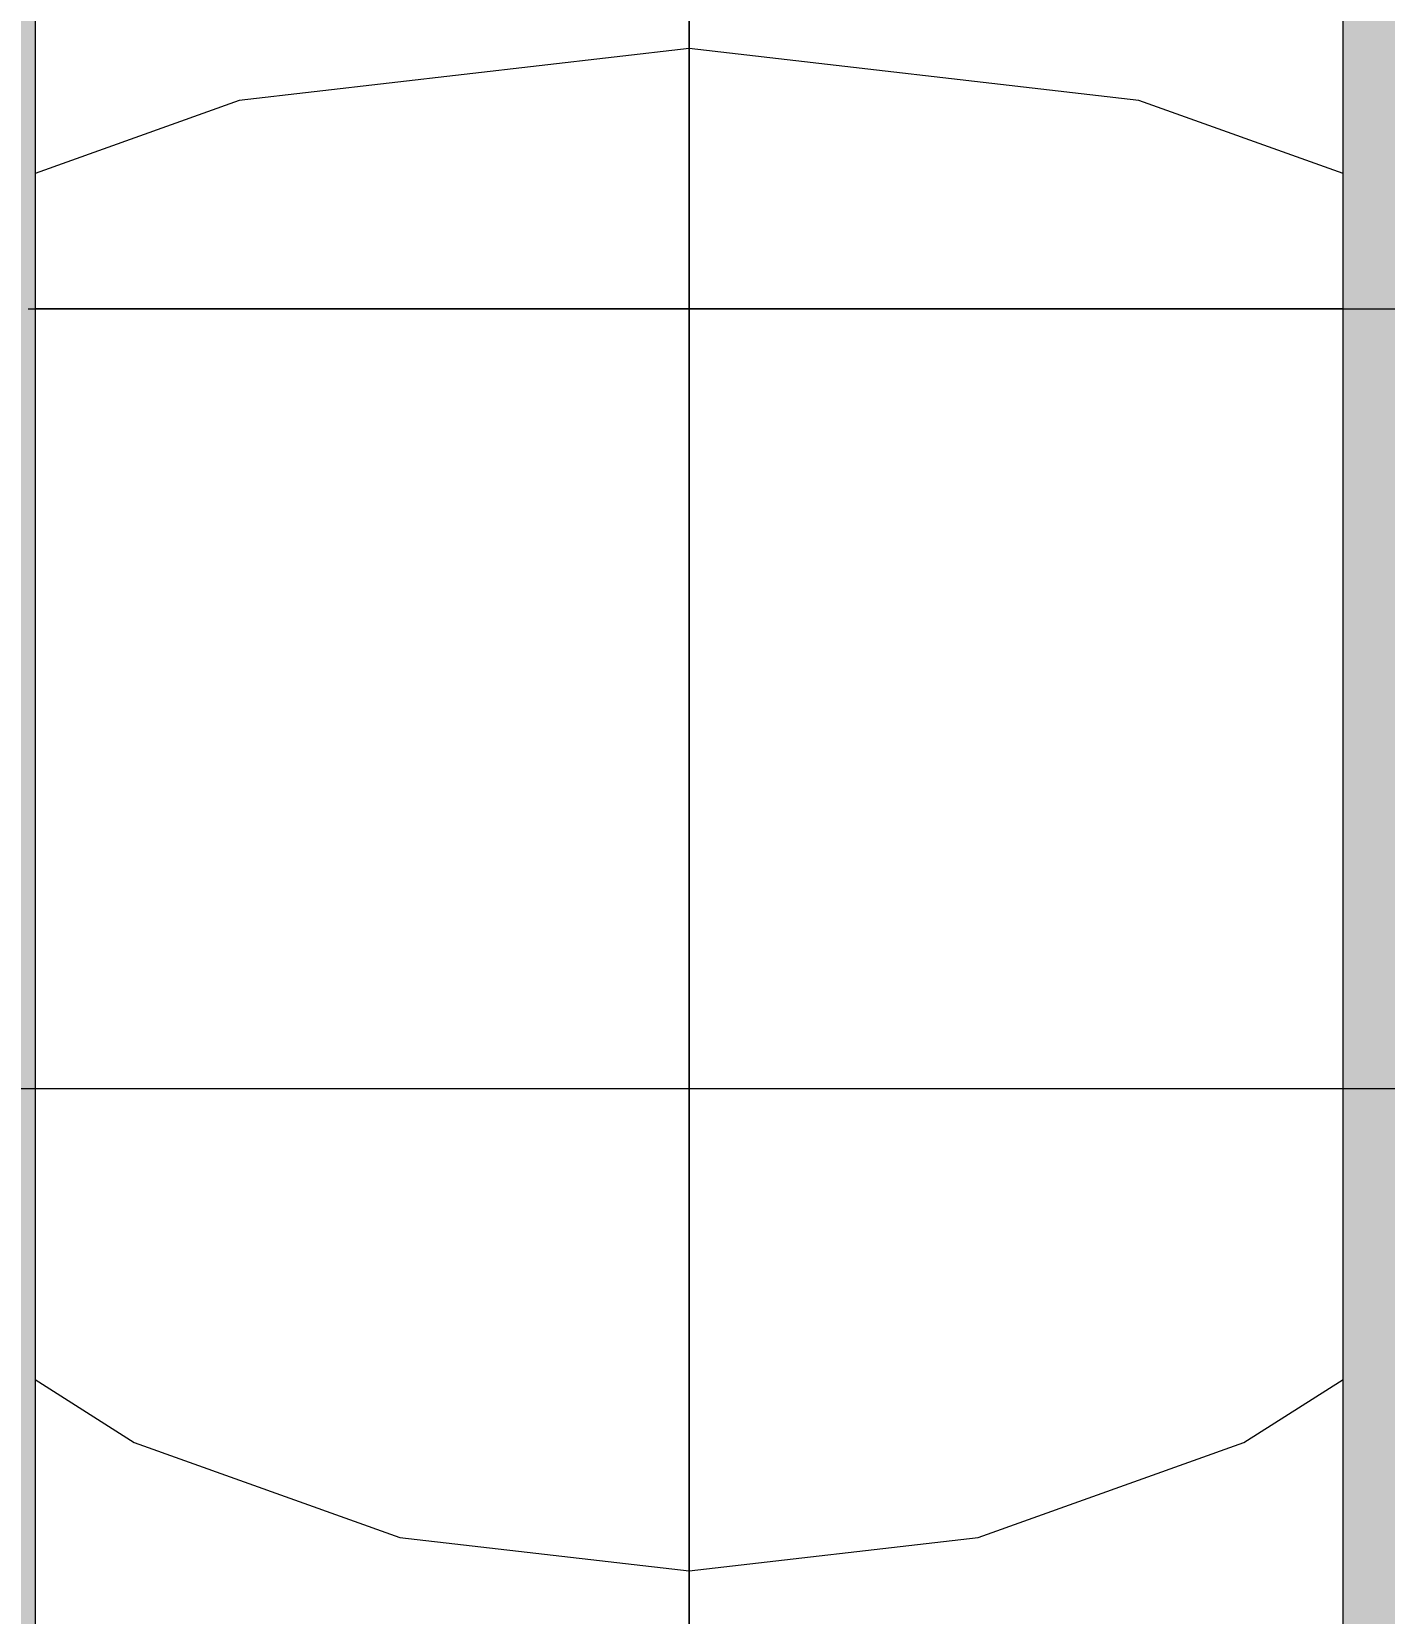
# Model space of a CAD drawing. Header units: inches. Extents: x -4266 to -1814, y 9706 to 12441.
# Drawn here: x -3373.56 to -3361.15, y 10875.17 to 10889.68 of the extents above; entities that cross this region are included whole.
import ezdxf

# ---------------------------------------------------------------- set-up
doc = ezdxf.new("R2010")
doc.units = ezdxf.units.IN
doc.header["$MEASUREMENT"] = 0
for name, color, linetype, lineweight in [('0-1', 7, 'Continuous', 5), ('0-3', 7, 'Continuous', 9), ('A-ANNO-DIMS', 211, 'Continuous', 9), ('A-ANNO-DIMS-96', 211, 'Continuous', 9), ('A-DETL-GENF-2', 253, 'Continuous', 9), ('A-WALL-3', 10, 'Continuous', 13), ('A-WALL-4', 254, 'Continuous', 5)]:
    doc.layers.add(name, color=color, linetype=linetype, lineweight=lineweight)
doc.styles.add('Century Gothic', font='ufonts.com_century-gothic.ttf', dxfattribs={"height": 9})
doc.dimstyles.new('OD__1_16__Tol__', dxfattribs={"dimscale": 12, "dimtxt": 9.397514, "dimasz": 1, "dimexe": 0.75, "dimexo": 0.5, "dimgap": 0.125, "dimtad": 1, "dimdec": 4, "dimrnd": 0.0625, "dimzin": 3, "dimdsep": 46, "dimlunit": 4, "dimtxsty": 'Century Gothic', "dimblk1": 'OBLIQUE', "dimblk2": 'OBLIQUE', "dimsah": 1, "dimcen": 0.09, "dimdle": 0.75, "dimazin": 0, "dimtfac": 1, "dimtdec": 4, "dimtix": 1, "dimtmove": 0, "dimatfit": 3, "dimfxl": 1, "dimtvp": 1, "dimtfill": 1, "dimfrac": 2, "dimtolj": 1, "dimtzin": 0, "dimarcsym": 2})

# ---------------------------------------------------------------- blocks, each defined once
blk = doc.blocks.new('gold flame spirea 26749 - gold flame spirea 26749-2219969-FLOOR PLAN - 1ST FLOOR')
at = {"layer": 'A-DETL-GENF-2'}
for p, q in [((0, 9.447), (0, -11.282)), ((0, 2.177), (0, 2.738)), ((0, 1.925), (0, 2.177)), ((0, 1.675), (0, 1.925)), ((0, 1.861), (0, 1.886)), ((0, 1.886), (0, 1.883)), ((0, 1.883), (0, 1.858)), ((0, 1.76), (0, 1.861)), ((0, 1.858), (0, 1.818)), ((0, 1.818), (0, 1.72)), ((0, 1.632), (0, 1.76)), ((0, 1.72), (0, 1.675)), ((0, 1.35), (0, 1.632)), ((0, 1.028), (0, 1.396)), ((0, 1.396), (0, 1.024)), ((0, 1.224), (0, 1.35)), ((0, 1.126), (0, 1.224)), ((0, 1.07), (0, 1.126)), ((0, 0.965), (0, 1.07)), ((0, 0.729), (0, 1.028)), ((0, 1.024), (0, 0.897)), ((0, 0.937), (0, 0.965)), ((0, 0.918), (0, 0.937)), ((0, 0.759), (0, 0.931)), ((0, 0.931), (0, 0.915)), ((0, 0.915), (0, 0.918)), ((0, 0.897), (0, 0.789)), ((0, 0.789), (0, 0.686)), ((0, 0.617), (0, 0.759)), ((0, 0.255), (0, 0.729)), ((0, 0.686), (0, 0.577)), ((0, 0.498), (0, 0.617)), ((0, 0.577), (0, 0.293)), ((0, 0.393), (0, 0.498)), ((0, 0.296), (0, 0.393)), ((0, -0.1), (0, 0.372)), ((0, 0.372), (0, 0.255)), ((0, 0.199), (0, 0.296)), ((0, 0.293), (0, 0.093)), ((0, 0.255), (0, 0.138)), ((0, 0.038), (0, 0.255)), ((0, 0.093), (0, 0.199)), ((-6.065, 0), (-5.923, 0)), ((6, 0), (-6, 0)), ((-5.923, 0), (-5.767, 0)), ((-5.767, 0), (-5.584, 0)), ((-5.584, 0), (-5.548, 0)), ((-5.548, 0), (-5.522, 0)), ((-5.522, 0), (-5.502, 0)), ((-5.502, 0), (-5.461, 0)), ((-5.461, 0), (-5.444, 0)), ((-5.444, 0), (-5.212, 0)), ((-5.212, 0), (-5.051, 0)), ((-5.051, 0), (-4.913, 0)), ((-4.913, 0), (-4.75, 0)), ((-4.75, 0), (-4.513, 0)), ((-4.513, 0), (-4.156, 0)), ((-4.156, 0), (-3.629, 0)), ((-3.629, 0), (-3.554, 0)), ((-3.554, 0), (-3.511, 0)), ((-3.511, 0), (-3.485, 0)), ((-3.485, 0), (-3.455, 0)), ((-3.455, 0), (-3.403, 0)), ((-3.403, 0), (-3.313, 0)), ((-3.313, 0), (-3.164, 0)), ((-3.184, 0), (-3.211, 0)), ((-3.211, 0), (-3.118, 0)), ((-3.191, 0), (-3.198, 0)), ((-3.198, 0), (-3.192, 0)), ((-3.192, 0), (-3.183, 0)), ((-3.164, 0), (-3.191, 0)), ((-3.177, 0), (-3.184, 0)), ((-3.183, 0), (-3.177, 0)), ((-3.118, 0), (-3.005, 0)), ((-3.005, 0), (-2.88, 0)), ((-2.88, 0), (-2.75, 0)), ((-2.75, 0), (-2.625, 0)), ((-2.625, 0), (-2.512, 0)), ((-2.512, 0), (-2.42, 0)), ((-2.42, 0), (-2.304, 0)), ((-2.304, 0), (-2.218, 0)), ((-2.218, 0), (-2.151, 0)), ((-2.151, 0), (-2.093, 0)), ((-2.093, 0), (-2.032, 0)), ((-2.032, 0), (-1.861, 0)), ((-1.861, 0), (-1.744, 0)), ((-1.744, 0), (-1.659, 0)), ((-1.533, 0), (-1.675, 0)), ((-1.675, 0), (-1.325, 0)), ((-1.659, 0), (-1.595, 0)), ((-1.595, 0), (-1.542, 0)), ((-1.542, 0), (-1.491, 0)), ((-1.483, 0), (-1.533, 0)), ((-1.491, 0), (-1.43, 0)), ((-1.423, 0), (-1.483, 0)), ((-1.43, 0), (-1.349, 0)), ((-1.256, 0), (-1.423, 0)), ((-1.349, 0), (-1.348, 0)), ((-1.348, 0), (-1.317, 0)), ((-1.325, 0), (-1.073, 0)), ((-1.317, 0), (-1.27, 0)), ((-1.27, 0), (-1.225, 0)), ((-1.202, 0), (-1.256, 0)), ((-1.225, 0), (-1.197, 0)), ((-1.197, 0), (-1.202, 0)), ((-1.073, 0), (-0.872, 0)), ((-0.872, 0), (-0.675, 0)), ((-0.497, 0), (-0.744, 0)), ((-0.744, 0), (-0.465, 0)), ((-0.675, 0), (-0.1, 0)), ((-0.294, 0), (-0.497, 0)), ((-0.465, 0), (-0.196, 0)), ((-0.127, 0), (-0.294, 0)), ((-0.196, 0), (0.038, 0)), ((0.014, 0), (-0.127, 0)), ((-0.1, 0), (0.372, 0)), ((0, 0.138), (0, 0.014)), ((0, -0.196), (0, 0.038)), ((0, 0.014), (0, -0.127)), ((0.138, 0), (0.014, 0)), ((0.038, 0), (0.255, 0)), ((0.293, 0), (0.093, 0)), ((0.093, 0), (0.199, 0)), ((0.255, 0), (0.138, 0)), ((0.199, 0), (0.296, 0)), ((0.372, 0), (0.255, 0)), ((0.255, 0), (0.729, 0)), ((0.577, 0), (0.293, 0)), ((0.296, 0), (0.393, 0)), ((0.393, 0), (0.498, 0)), ((0.498, 0), (0.617, 0)), ((0.686, 0), (0.577, 0)), ((0.617, 0), (0.759, 0)), ((0.789, 0), (0.686, 0)), ((0.729, 0), (1.028, 0)), ((0.759, 0), (0.931, 0)), ((0.897, 0), (0.789, 0)), ((1.024, 0), (0.897, 0)), ((0.931, 0), (0.915, 0)), ((0.915, 0), (0.918, 0)), ((0.918, 0), (0.937, 0)), ((0.937, 0), (0.965, 0)), ((0.965, 0), (1.07, 0)), ((1.396, 0), (1.024, 0)), ((1.028, 0), (1.396, 0)), ((1.07, 0), (1.126, 0)), ((1.126, 0), (1.224, 0)), ((1.224, 0), (1.35, 0)), ((1.35, 0), (1.632, 0)), ((1.632, 0), (1.76, 0)), ((1.72, 0), (1.675, 0)), ((1.675, 0), (1.925, 0)), ((1.818, 0), (1.72, 0)), ((1.76, 0), (1.861, 0)), ((1.858, 0), (1.818, 0)), ((1.883, 0), (1.858, 0)), ((1.861, 0), (1.886, 0)), ((1.886, 0), (1.883, 0)), ((1.925, 0), (2.177, 0)), ((2.177, 0), (2.738, 0)), ((2.885, 0), (2.699, 0)), ((2.699, 0), (2.94, 0)), ((2.738, 0), (3.072, 0)), ((3.065, 0), (2.885, 0)), ((2.94, 0), (3.19, 0)), ((3.23, 0), (3.065, 0)), ((3.072, 0), (3.458, 0)), ((3.19, 0), (3.441, 0)), ((3.382, 0), (3.23, 0)), ((3.523, 0), (3.382, 0)), ((3.441, 0), (3.687, 0)), ((3.458, 0), (3.909, 0)), ((3.656, 0), (3.523, 0)), ((3.783, 0), (3.656, 0)), ((3.687, 0), (3.921, 0)), ((3.909, 0), (3.783, 0)), ((3.921, 0), (4.137, 0)), ((4.137, 0), (4.327, 0)), ((4.327, 0), (4.521, 0)), ((4.521, 0), (4.672, 0)), ((4.672, 0), (4.797, 0)), ((4.797, 0), (4.914, 0)), ((4.914, 0), (5.041, 0)), ((4.972, 0), (4.932, 0)), ((4.932, 0), (5.816, 0)), ((4.992, 0), (4.972, 0)), ((5, 0), (4.992, 0)), ((5.004, 0), (5, 0)), ((5.012, 0), (5.004, 0)), ((5.031, 0), (5.012, 0)), ((5.072, 0), (5.031, 0)), ((5.041, 0), (5.197, 0)), ((5.139, 0), (5.072, 0)), ((5.185, 0), (5.139, 0)), ((5.22, 0), (5.185, 0)), ((5.197, 0), (5.397, 0)), ((5.25, 0), (5.22, 0)), ((5.284, 0), (5.25, 0)), ((5.331, 0), (5.284, 0)), ((5.397, 0), (5.331, 0)), ((5.75, 0), (5.712, 0)), ((5.712, 0), (6.165, 0)), ((5.765, 0), (5.75, 0)), ((5.763, 0), (5.762, 0)), ((5.762, 0), (5.766, 0)), ((5.778, 0), (5.763, 0)), ((5.766, 0), (5.765, 0)), ((5.816, 0), (5.778, 0)), ((6.165, 0), (6.592, 0)), ((0, -0.675), (0, -0.1)), ((0, -0.127), (0, -0.294)), ((0, -0.465), (0, -0.196)), ((0, -0.294), (0, -0.497)), ((0, -0.744), (0, -0.465)), ((0, -0.497), (0, -0.744)), ((0, -0.872), (0, -0.675)), ((0, -1.073), (0, -0.872)), ((0, -1.325), (0, -1.073)), ((0, -1.225), (0, -1.197)), ((0, -1.197), (0, -1.202)), ((0, -1.202), (0, -1.256)), ((0, -1.27), (0, -1.225)), ((0, -1.256), (0, -1.423)), ((0, -1.317), (0, -1.27)), ((0, -1.348), (0, -1.317)), ((0, -1.675), (0, -1.325)), ((0, -1.349), (0, -1.348)), ((0, -1.43), (0, -1.349)), ((0, -1.423), (0, -1.483)), ((0, -1.491), (0, -1.43)), ((0, -1.483), (0, -1.533)), ((0, -1.542), (0, -1.491)), ((0, -1.533), (0, -1.675)), ((0, -1.595), (0, -1.542)), ((0, -1.659), (0, -1.595)), ((0, -1.744), (0, -1.659)), ((0, -1.861), (0, -1.744)), ((0, -2.032), (0, -1.861)), ((0, -2.093), (0, -2.032)), ((0, -2.151), (0, -2.093)), ((0, -2.218), (0, -2.151)), ((0, -2.304), (0, -2.218)), ((0, -2.42), (0, -2.304)), ((0, -2.512), (0, -2.42)), ((0, -2.625), (0, -2.512)), ((0, -2.75), (0, -2.625)), ((0, -2.88), (0, -2.75)), ((0, -3.005), (0, -2.88)), ((0, -3.118), (0, -3.005)), ((0, -3.211), (0, -3.118)), ((0, -3.313), (0, -3.164)), ((0, -3.164), (0, -3.191)), ((0, -3.183), (0, -3.177)), ((0, -3.177), (0, -3.184)), ((0, -3.192), (0, -3.183)), ((0, -3.184), (0, -3.211)), ((0, -3.191), (0, -3.198)), ((0, -3.198), (0, -3.192)), ((0, -3.403), (0, -3.313)), ((0, -3.455), (0, -3.403)), ((0, -3.485), (0, -3.455)), ((0, -3.511), (0, -3.485)), ((0, -3.554), (0, -3.511)), ((0, -3.629), (0, -3.554)), ((0, -4.156), (0, -3.629)), ((0, -4.513), (0, -4.156)), ((0, -4.75), (0, -4.513)), ((0, -4.913), (0, -4.75)), ((0, -5.051), (0, -4.913)), ((0, -5.212), (0, -5.051)), ((0, -5.444), (0, -5.212)), ((0, -5.461), (0, -5.444)), ((0, -5.502), (0, -5.461)), ((0, -5.522), (0, -5.502)), ((0, -5.548), (0, -5.522)), ((0, -5.584), (0, -5.548)), ((0, -5.767), (0, -5.584)), ((0, -5.923), (0, -5.767)), ((0, -6.065), (0, -5.923)), ((0, -6.209), (0, -6.065)), ((0, -6.368), (0, -6.209)), ((0, -6.558), (0, -6.368)), ((0, -6.793), (0, -6.558)), ((0, -6.993), (0, -6.793)), ((0, -7.1), (0, -6.993)), ((0, -7.219), (0, -7.1)), ((0, -7.358), (0, -7.219)), ((0, -7.524), (0, -7.358)), ((0, -7.724), (0, -7.524)), ((0, -7.661), (0, -7.656)), ((0, -7.656), (0, -7.677)), ((0, -7.691), (0, -7.661)), ((0, -7.677), (0, -7.724)), ((0, -7.743), (0, -7.691)), ((0, -7.724), (0, -7.829)), ((0, -7.825), (0, -7.724)), ((0, -7.817), (0, -7.743)), ((0, -7.91), (0, -7.817)), ((0, -7.894), (0, -7.825)), ((0, -7.829), (0, -7.898)), ((0, -7.93), (0, -7.894)), ((0, -7.898), (0, -7.931)), ((0, -8.655), (0, -7.91)), ((0, -7.931), (0, -7.93)), ((0, -8.851), (0, -8.655)), ((0, -9.09), (0, -8.851)), ((0, -9.177), (0, -9.09)), ((0, -9.274), (0, -9.177)), ((0, -9.402), (0, -9.274)), ((0, -9.585), (0, -9.402)), ((0, -9.481), (0, -9.446)), ((0, -9.446), (0, -9.486)), ((0, -9.565), (0, -9.481)), ((0, -9.486), (0, -9.506)), ((0, -9.506), (0, -9.514)), ((0, -9.514), (0, -9.517)), ((0, -9.517), (0, -9.525)), ((0, -9.525), (0, -9.545)), ((0, -9.545), (0, -9.585)), ((0, -9.675), (0, -9.565)), ((0, -9.79), (0, -9.675)), ((-6, -9.822), (-5.09, -10.401)), ((0, -9.89), (0, -9.79)), ((5.09, -10.401), (6, -9.822)), ((0, -9.953), (0, -9.89)), ((0, -9.957), (0, -9.953)), ((0, -11.074), (0, -9.957)), ((-5.09, -10.401), (-2.653, -11.273)), ((2.653, -11.273), (5.09, -10.401)), ((0, -10.838), (0, -10.829)), ((0, -10.829), (0, -10.867)), ((0, -10.896), (0, -10.838)), ((0, -10.867), (0, -10.95)), ((0, -11.005), (0, -10.896)), ((0, -10.95), (0, -11.074)), ((0, -11.167), (0, -11.005)), ((0, -11.289), (0, -11.167)), ((-2.653, -11.273), (0, -11.579)), ((0, -11.579), (2.653, -11.273)), ((0, -11.282), (0, -11.443)), ((0, -11.385), (0, -11.289)), ((0, -11.468), (0, -11.385)), ((0, -11.443), (0, -11.544)), ((0, -11.52), (0, -11.445)), ((0, -11.445), (0, -11.532)), ((0, -11.55), (0, -11.468)), ((0, -11.673), (0, -11.493)), ((0, -11.493), (0, -11.518)), ((0, -11.518), (0, -11.549)), ((0, -11.575), (0, -11.52)), ((0, -11.532), (0, -11.633)), ((0, -11.544), (0, -11.595)), ((0, -11.549), (0, -11.589)), ((0, -11.644), (0, -11.55)), ((0, -11.603), (0, -11.575)), ((0, -11.589), (0, -11.642)), ((0, -11.595), (0, -11.603)), ((0, -11.633), (0, -11.74)), ((0, -11.642), (0, -11.711)), ((0, -11.76), (0, -11.644)), ((0, -11.813), (0, -11.673)), ((0, -11.711), (0, -11.8)), ((0, -11.74), (0, -11.843)), ((0, -11.912), (0, -11.76)), ((0, -11.8), (0, -11.912)), ((0, -11.923), (0, -11.813)), ((0, -11.843), (0, -11.935)), ((0, -12.014), (0, -11.923)), ((0, -11.935), (0, -12.006))]:
    blk.add_line(p, q, dxfattribs=at)
blk = doc.blocks.new('switchgrass 26764 - switchgrass 26764-V170-FLOOR PLAN - 1ST FLOOR')
at = {"layer": 'A-DETL-GENF-2'}
for p, q in [((0, 3.367), (0, -4.66)), ((0, -4.37), (0, -3.547)), ((0, -5.574), (0, -4.37)), ((0, -6.442), (0, -4.415)), ((0, -4.415), (0, -7.6)), ((0, -4.66), (0, -4.807)), ((0, -4.807), (0, -4.907)), ((0, -4.85), (0, -4.831)), ((0, -4.831), (0, -5.284)), ((0, -5.465), (0, -4.85)), ((0, -4.907), (0, -4.97)), ((0, -4.97), (0, -5.002)), ((0, -5), (0, -4.995)), ((0, -4.995), (0, -5.093)), ((0, -5.012), (0, -5)), ((0, -5.002), (0, -5.012)), ((0, -5.093), (0, -5.217)), ((0, -5.217), (0, -5.639)), ((0, -5.284), (0, -5.443)), ((0, -5.443), (0, -8.185)), ((0, -6.038), (0, -5.465)), ((0, -6.354), (0, -5.574)), ((0, -5.639), (0, -5.764)), ((0, -5.764), (0, -5.863)), ((0, -5.863), (0, -5.858)), ((0, -5.858), (0, -6.098)), ((0, -6.55), (0, -6.038)), ((0, -6.098), (0, -6.531)), ((0, -7.479), (0, -6.354)), ((0, -7.41), (0, -6.442)), ((0, -8.464), (0, -6.519)), ((0, -6.519), (0, -6.947)), ((0, -6.531), (0, -7.298)), ((0, -6.981), (0, -6.55)), ((0, -6.947), (0, -7.639)), ((0, -7.312), (0, -6.981)), ((0, -8.324), (0, -7.166)), ((0, -7.166), (0, -7.476)), ((0, -7.298), (0, -8.491)), ((0, -7.525), (0, -7.312)), ((0, -8.805), (0, -7.41)), ((0, -8.084), (0, -7.456)), ((0, -7.456), (0, -10.496)), ((0, -7.476), (0, -7.888)), ((0, -8.78), (0, -7.479)), ((0, -7.6), (0, -7.525)), ((0, -7.639), (0, -8.519)), ((0, -7.888), (0, -8.493)), ((0, -8.98), (0, -8.084)), ((0, -8.185), (0, -8.469)), ((0, -9.181), (0, -8.324)), ((0, -8.324), (0, -8.414)), ((0, -10.483), (0, -8.324)), ((0, -8.936), (0, -8.324)), ((0, -8.324), (0, -9.048)), ((0, -8.414), (0, -9.488)), ((0, -8.469), (0, -8.464)), ((0, -8.491), (0, -10.206)), ((0, -8.493), (0, -9.308)), ((0, -8.519), (0, -9.507)), ((0, -10.088), (0, -8.78)), ((0, -10.417), (0, -8.805)), ((0, -9.575), (0, -8.936)), ((0, -9.145), (0, -8.98)), ((0, -9.048), (0, -11.654)), ((0, -9.193), (0, -9.145)), ((0, -10.076), (0, -9.181)), ((0, -9.631), (0, -9.193)), ((0, -9.308), (0, -10.348)), ((0, -9.488), (0, -9.868)), ((0, -9.507), (0, -10.527)), ((0, -10.197), (0, -9.575)), ((0, -10.153), (0, -9.631)), ((0, -9.868), (0, -10.265)), ((0, -10.947), (0, -10.076)), ((0, -11.232), (0, -10.088)), ((0, -10.221), (0, -10.153)), ((0, -10.758), (0, -10.197)), ((0, -10.206), (0, -10.221)), ((0, -10.265), (0, -14.289)), ((0, -10.348), (0, -11.631)), ((0, -12.037), (0, -10.417)), ((0, -10.978), (0, -10.483)), ((0, -10.496), (0, -12.667)), ((0, -10.527), (0, -11.501)), ((0, -11.214), (0, -10.758)), ((0, -11.799), (0, -10.933)), ((0, -10.933), (0, -11.603)), ((0, -11.733), (0, -10.947)), ((0, -11.54), (0, -10.978)), ((0, -11.52), (0, -11.214)), ((0, -12.043), (0, -11.232)), ((0, -11.501), (0, -12.351)), ((0, -11.631), (0, -11.52)), ((0, -11.829), (0, -11.54)), ((0, -11.603), (0, -12.246)), ((0, -11.654), (0, -11.799)), ((0, -12.372), (0, -11.733)), ((0, -12.976), (0, -11.829)), ((0, -13.454), (0, -12.037)), ((0, -12.351), (0, -12.043)), ((0, -12.246), (0, -12.844)), ((0, -12.8), (0, -12.372)), ((0, -12.667), (0, -12.957)), ((0, -12.957), (0, -12.8)), ((0, -12.844), (0, -13.378)), ((0, -13.295), (0, -12.976)), ((0, -13.61), (0, -13.295)), ((0, -13.378), (0, -13.828)), ((0, -14.458), (0, -13.454)), ((0, -13.936), (0, -13.61)), ((0, -13.828), (0, -14.405)), ((0, -14.289), (0, -13.936)), ((0, -14.405), (0, -14.839)), ((0, -14.839), (0, -14.458)), ((-6, -16.867), (-4.127, -17.537)), ((4.127, -17.537), (6, -16.867)), ((-4.127, -17.537), (0, -18.013)), ((0, -18.013), (4.127, -17.537))]:
    blk.add_line(p, q, dxfattribs=at)
blk = doc.blocks.new('CTR - 1st Phase - Shell_rvt-1-FLOOR PLAN - 1ST FLOOR')
at = {"layer": 'A-WALL-4'}
for points in [[(-3375.343, 10857.389), (-3373.524, 10857.389), (-3373.524, 10940.189), (-3377.774, 10940.189), (-3377.774, 10857.389)], [(-3357.274, 10857.389), (-3357.274, 10923.939), (-3361.524, 10923.939), (-3361.524, 10857.389)]]:
    blk.add_hatch(color=256, dxfattribs=at).paths.add_polyline_path(points, flags=0)
at = {"layer": 'A-WALL-3'}
for p, q in [((-3373.524, 10940.189), (-3373.524, 10861.639)), ((-3361.524, 10861.639), (-3361.524, 10923.939))]:
    blk.add_line(p, q, dxfattribs=at)
at = {"layer": '0-3'}
blk.add_blockref('gold flame spirea 26749 - gold flame spirea 26749-2219969-FLOOR PLAN - 1ST FLOOR', (-3367.524, 10887.139), dxfattribs=at)
at = {"layer": '0-3', "rotation": 180}
blk.add_blockref('switchgrass 26764 - switchgrass 26764-V170-FLOOR PLAN - 1ST FLOOR', (-3367.524, 10871.514), dxfattribs=at)
blk = doc.blocks.new('DIMBLOCK1-FLOOR PLAN - 1ST FLOOR')
at = {"layer": 'A-ANNO-DIMS-96'}
for p, q in [((-3405.924, 10819.489), (-3405.924, 10888.985)), ((-3204.324, 10819.489), (-3204.324, 10888.985)), ((-3414.924, 10879.985), (-3204.324, 10879.985)), ((-3405.924, 10879.985), (-3405.924, 10819.489)), ((-3204.324, 10879.985), (-3204.324, 10819.489))]:
    blk.add_line(p, q, dxfattribs=at)
at = {"layer": 'A-ANNO-DIMS-96', "lineweight": 50}
for p, q in [((-3405.924, 10879.985), (-3399.924, 10885.985)), ((-3204.324, 10879.985), (-3198.324, 10885.985)), ((-3405.924, 10879.985), (-3411.924, 10873.985)), ((-3204.324, 10879.985), (-3210.324, 10873.985))]:
    blk.add_line(p, q, dxfattribs=at)
at = {"layer": 'A-ANNO-DIMS-96', "color": 0, "char_height": 9, "attachment_point": 1, "line_spacing_factor": 0.984502, "style": 'Century Gothic', "bg_fill": 3, "box_fill_scale": 1.25, "bg_fill_color": 256, "bg_fill_true_color": 13158600, "bg_fill_transparency": 0}
for s, insert, width in [('16\' - 9 5/8"', (-3335.852, 10893.021), 73.74811), ('201.6', (-3320.861, 10875.253), 37.76906)]:
    blk.add_mtext(s, dxfattribs=dict(at, insert=insert, width=width))
blk = doc.blocks.new('_Oblique')
at = {"color": 0, "linetype": 'ByBlock', "lineweight": -2}
blk.add_line((-0.5, -0.5), (0.5, 0.5), dxfattribs=at)
blk = doc.blocks.new('DIMBLOCK6-FLOOR PLAN - 1ST FLOOR')
at = {"layer": 'A-ANNO-DIMS-96'}
for p, q in [((-3829.324, 11540.989), (-3829.324, 10271.308)), ((-3829.324, 10280.308), (-3829.324, 11540.989)), ((-3338.724, 10282.793), (-3338.724, 10271.308)), ((-3338.724, 10280.308), (-3338.724, 10282.793)), ((-3838.324, 10280.308), (-3338.724, 10280.308))]:
    blk.add_line(p, q, dxfattribs=at)
at = {"layer": 'A-ANNO-DIMS-96', "lineweight": 50}
for p, q in [((-3829.324, 10280.308), (-3823.324, 10286.308)), ((-3338.724, 10280.308), (-3332.724, 10286.308)), ((-3829.324, 10280.308), (-3835.324, 10274.308)), ((-3338.724, 10280.308), (-3344.724, 10274.308))]:
    blk.add_line(p, q, dxfattribs=at)
at = {"layer": 'A-ANNO-DIMS-96', "color": 0, "char_height": 9, "attachment_point": 1, "line_spacing_factor": 0.984502, "style": 'Century Gothic', "bg_fill": 3, "box_fill_scale": 1.25, "bg_fill_color": 256, "bg_fill_true_color": 13158600, "bg_fill_transparency": 0}
for s, insert, width in [('40\' - 10 5/8"', (-3618.258, 10293.343), 82.16113), ('490.6', (-3599.761, 10275.576), 37.76906)]:
    blk.add_mtext(s, dxfattribs=dict(at, insert=insert, width=width))

msp = doc.modelspace()

# ---------------------------------------------------------------- block references
at = {"layer": '0-1'}
msp.add_blockref('CTR - 1st Phase - Shell_rvt-1-FLOOR PLAN - 1ST FLOOR', (0, 0), dxfattribs=at)

# ---------------------------------------------------------------- next in the draw order: dimensions: what is measured, and where the dimension line sits
at = {"layer": 'A-ANNO-DIMS'}
dim = msp.add_linear_dim(base=(-3204.32374, 10879.98515), p1=(-3405.92374, 10813.4894), p2=(-3204.32374, 10813.4894), dimstyle='OD__1_16__Tol__', override={"dimpost": '<>\\X', "dimfxl": 201.6}, dxfattribs=at)
dim.commit()
dim.dimension.update_dxf_attribs({"geometry": 'DIMBLOCK1-FLOOR PLAN - 1ST FLOOR', "text_midpoint": (-3305.12374, 10879.98515)})

# ---------------------------------------------------------------- next in the draw order: dimensions: what is measured, and where the dimension line sits
dim = msp.add_linear_dim(base=(-3338.72374, 10280.30762), p1=(-3829.32374, 11546.9894), p2=(-3338.72374, 10288.7929), dimstyle='OD__1_16__Tol__', override={"dimpost": '<>\\X', "dimfxl": 1350.461691}, dxfattribs=at)
dim.commit()
dim.dimension.update_dxf_attribs({"geometry": 'DIMBLOCK6-FLOOR PLAN - 1ST FLOOR', "text_midpoint": (-3584.02374, 10280.30762)})

doc.saveas('drawing.dxf')
